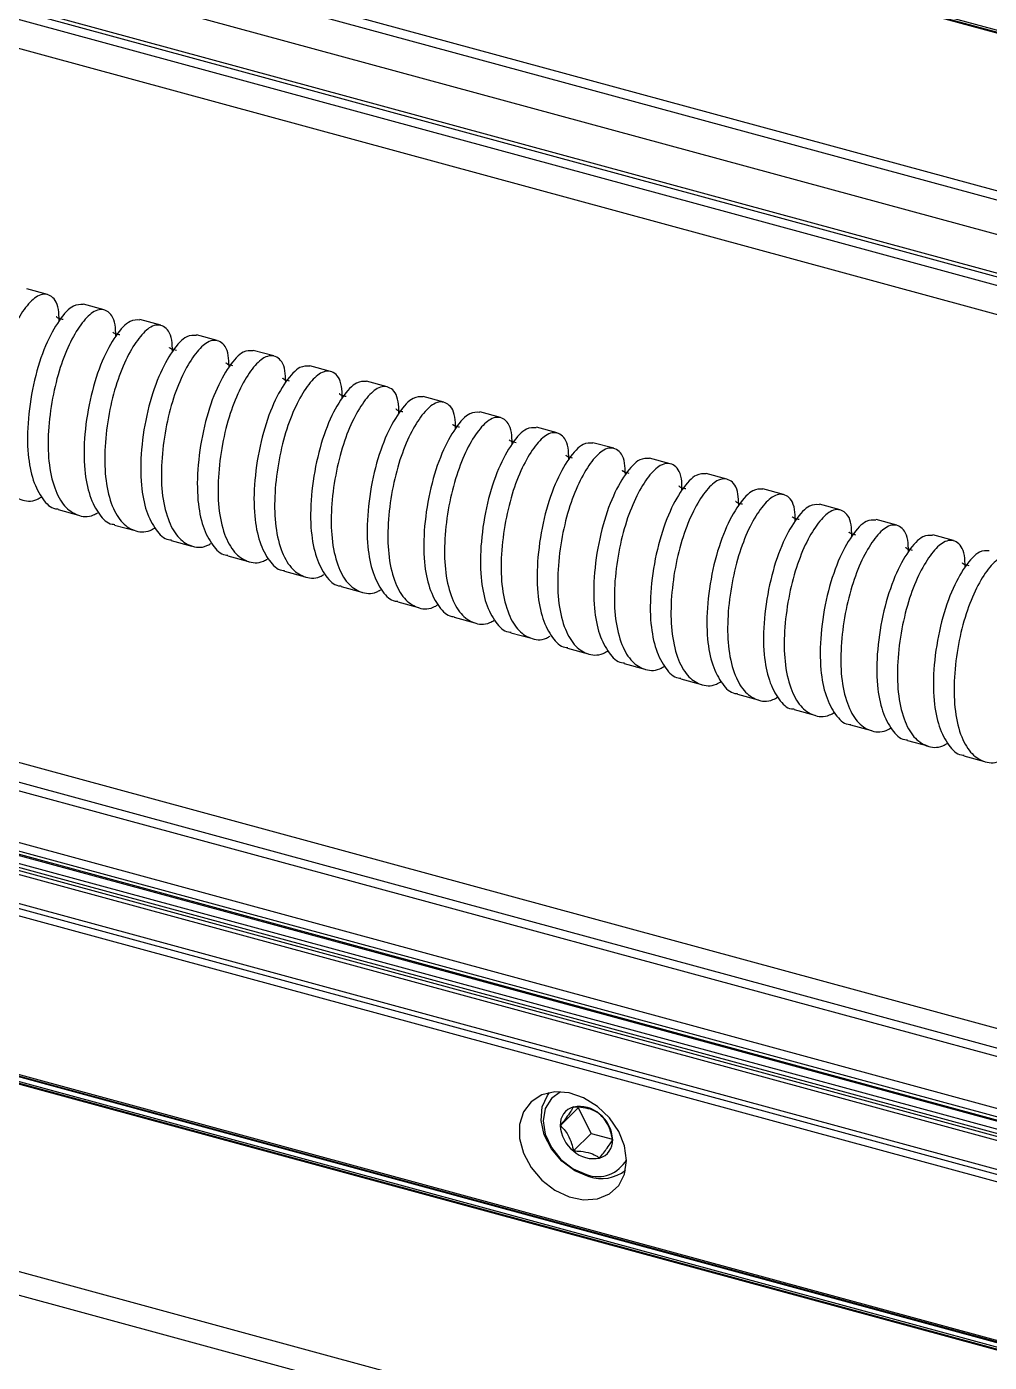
# Model space of a CAD drawing. Header units: millimetres. Extents: x 0 to 3353, y 0 to 2591.
# Drawn here: x 2400.1 to 2475.3, y 1933.2 to 2037.5 of the extents above; entities that cross this region are included whole.
import ezdxf

# ---------------------------------------------------------------- set-up
doc = ezdxf.new("R2010")
doc.units = ezdxf.units.MM
doc.header["$LTSCALE"] = 12

msp = doc.modelspace()

# ---------------------------------------------------------------- linework, layer by layer
at = {"color": 8, "linetype": 'Continuous', "lineweight": 25}
for p, q in [((2581.3, 2008.53), (1955.82, 2178.52)), ((2581.3, 2008.34), (1955.9, 2178.31)), ((2570.66, 1998.88), (1956.22, 2165.88)), ((2567.94, 1996.22), (1956.22, 2162.48)), ((2565.29, 1993.64), (1956.22, 2159.17)), ((2564.74, 1993.1), (1956.22, 2158.49)), ((2562.93, 1991.33), (1956.22, 2156.23)), ((2557.02, 1935.63), (1940.95, 2103.07)), ((2557.79, 1934.76), (1940.95, 2102.4)), ((2599.81, 1917.34), (1936.1, 2097.72)), ((2599.81, 1917.67), (1936.27, 2098.01)), ((2599.81, 1918.29), (1936.76, 2098.49)), ((2599.81, 1918.63), (1939.37, 2098.12)), ((2599.81, 1919.29), (1939.7, 2098.69)), ((2599.81, 1916.79), (1935.96, 2097.21)), ((2599.81, 1900.64), (1935.96, 2081.06)), ((2599.81, 1900.45), (1936.1, 2080.83))]:
    msp.add_line(p, q, dxfattribs=at)
at = {"color": 7, "linetype": 'Continuous', "lineweight": 25}
for p, q in [((2581.3, 2008.38), (1955.88, 2178.36)), ((1955.9, 2178.3), (2581.3, 2008.33)), ((1956.22, 2165.16), (2570.09, 1998.33)), ((2565.51, 1993.86), (1956.22, 2159.45)), ((2556.1, 1937.43), (1940.95, 2104.62)), ((2599.81, 1918.38), (1936.89, 2098.55)), ((2599.81, 1917.11), (1936.03, 2097.51)), ((2599.81, 1914.15), (1935.05, 2094.81)), ((2599.81, 1914.53), (1935.22, 2095.15)), ((2599.81, 1913.57), (1934.88, 2094.29)), ((2599.81, 1901.17), (1934.88, 2081.88)), ((2599.81, 1901.06), (1934.97, 2081.75)), ((1935.13, 2081.67), (2599.81, 1901.02)), ((2599.81, 1900.5), (1936.03, 2080.9)), ((1936.14, 2080.81), (2599.81, 1900.44)), ((2401.73, 2016.56), (2400.12, 2017)), ((2406.16, 2015.36), (2404.54, 2015.79)), ((2410.58, 2014.15), (2408.96, 2014.59)), ((2415, 2012.95), (2413.38, 2013.39)), ((2419.42, 2011.75), (2417.81, 2012.19)), ((2423.84, 2010.55), (2422.23, 2010.99)), ((2428.27, 2009.35), (2426.65, 2009.79)), ((2432.69, 2008.14), (2431.07, 2008.58)), ((2437.11, 2006.94), (2435.49, 2007.38)), ((2441.53, 2005.74), (2439.92, 2006.18)), ((2445.96, 2004.54), (2444.34, 2004.98)), ((2450.38, 2003.34), (2448.76, 2003.78)), ((2454.8, 2002.13), (2453.18, 2002.57)), ((2459.22, 2000.93), (2457.61, 2001.37)), ((2402.56, 1999.75), (2404.17, 1999.31)), ((2463.64, 1999.73), (2462.03, 2000.17)), ((2468.07, 1998.53), (2466.45, 1998.97)), ((2406.98, 1998.55), (2408.59, 1998.11)), ((2472.49, 1997.33), (2470.87, 1997.77)), ((2411.4, 1997.35), (2413.01, 1996.91)), ((2415.82, 1996.15), (2417.44, 1995.71)), ((2420.24, 1994.95), (2421.86, 1994.51)), ((2424.67, 1993.74), (2426.28, 1993.31)), ((2429.09, 1992.54), (2430.7, 1992.1)), ((2433.51, 1991.34), (2435.12, 1990.9)), ((2437.93, 1990.14), (2439.55, 1989.7)), ((2442.35, 1988.94), (2443.97, 1988.5)), ((2446.78, 1987.74), (2448.39, 1987.3)), ((2451.2, 1986.53), (2452.81, 1986.09)), ((2455.62, 1985.33), (2457.23, 1984.89)), ((2599.81, 1885.79), (2235.15, 1984.9)), ((2460.04, 1984.13), (2461.66, 1983.69)), ((2599.81, 1883.94), (2233.67, 1983.45)), ((2464.46, 1982.93), (2466.08, 1982.49)), ((2468.89, 1981.73), (2470.5, 1981.29)), ((2473.31, 1980.52), (2474.92, 1980.09)), ((2443.19, 1953.02), (2441.79, 1951.66)), ((2443.19, 1953.02), (2444.21, 1951.03)), ((2444.21, 1951.03), (2442.81, 1949.67)), ((2444.21, 1951.03), (2445.87, 1950.58))]:
    msp.add_line(p, q, dxfattribs=at)
at = {"color": 7, "linetype": 'Continuous', "lineweight": 25, "flags": 128}
for points in [[(2446.96, 1948.91), (2446.8, 1950.05), (2446.35, 1951.19), (2445.63, 1952.25), (2444.69, 1953.14), (2443.61, 1953.81), (2442.47, 1954.19), (2441.35, 1954.27), (2440.34, 1954.04), (2439.5, 1953.51), (2438.91, 1952.72), (2438.6, 1951.74), (2438.6, 1950.63), (2438.91, 1949.48), (2439.5, 1948.37), (2440.34, 1947.39), (2441.35, 1946.6), (2442.47, 1946.07), (2443.61, 1945.84), (2444.69, 1945.91), (2445.63, 1946.3), (2446.35, 1946.96), (2446.8, 1947.86), (2446.96, 1948.91)], [(2444.03, 1947.65), (2442.92, 1948.12), (2441.91, 1948.86), (2441.09, 1949.82), (2440.53, 1950.92), (2440.28, 1952.04), (2440.37, 1953.1), (2440.78, 1954), (2440.95, 1954.22)], [(2441.81, 1954.28), (2441.1, 1953.77), (2440.61, 1952.99), (2440.45, 1952.02), (2440.61, 1950.96), (2441.1, 1949.92), (2441.84, 1948.99), (2442.79, 1948.27), (2443.83, 1947.82)]]:
    msp.add_lwpolyline(points, dxfattribs=at)
at = {"color": 7, "linetype": 'Continuous', "lineweight": 25}
for centre, radius, start, end in [((2443.21, 1951.73), 1.43, 106.4011, 182.7899), ((2443.3, 1950.84), 2.3, 47.4605, 102.1305), ((2443.18, 1950.42), 2.7, 2.6127, 51.6756), ((2444.48, 1951.78), 2.7, 182.6127, 231.6756), ((2444.37, 1951.36), 2.3, 227.4605, 282.1305), ((2444.45, 1950.48), 1.43, 286.4011, 2.7899), ((2444.72, 1950.21), 2.55, 249.6404, 331.6199), ((2444.99, 1950.57), 3.07, 251.7031, 307.9246)]:
    msp.add_arc(centre, radius, start, end, dxfattribs=at)
for points, knots in [([(2402.65, 2014.51), (2402.64, 2014.82), (2402.61, 2015.84), (2401.98, 2016.62), (2401.05, 2016.62), (2400.04, 2015.65), (2399.1, 2014.13), (2398.27, 2012.08), (2397.66, 2009.66), (2397.34, 2007.09), (2397.36, 2004.63), (2397.81, 2002.59), (2398.6, 2001.14), (2399.63, 2000.45), (2400.58, 2000.33), (2401.16, 2000.67), (2401.29, 2000.74)], [0, 0, 0, 0, 0.040128, 0.132022, 0.225615, 0.301407, 0.374422, 0.448036, 0.523937, 0.60184, 0.677832, 0.757028, 0.832198, 0.904455, 0.979316, 1, 1, 1, 1]), ([(2404.53, 2015.76), (2404.28, 2015.77), (2403.72, 2015.8), (2402.66, 2014.66), (2401.53, 2012.63), (2400.66, 2009.9), (2400.17, 2006.87), (2400.14, 2004.13), (2400.57, 2001.96), (2401.33, 2000.54), (2402.02, 1999.82), (2402.5, 1999.81), (2402.57, 1999.81)], [0, 0, 0, 0, 0.093841, 0.213971, 0.329235, 0.448644, 0.570029, 0.687166, 0.78724, 0.887128, 0.982994, 1, 1, 1, 1]), ([(2407.07, 2013.31), (2407.06, 2013.62), (2407.03, 2014.64), (2406.41, 2015.42), (2405.47, 2015.42), (2404.46, 2014.45), (2403.52, 2012.92), (2402.69, 2010.88), (2402.08, 2008.45), (2401.76, 2005.89), (2401.78, 2003.43), (2402.23, 2001.38), (2403.02, 1999.94), (2404.06, 1999.25), (2404.98, 1999.12), (2405.54, 1999.44), (2405.64, 1999.5)], [0, 0, 0, 0, 0.040291, 0.132561, 0.226536, 0.302637, 0.375951, 0.449865, 0.526076, 0.604298, 0.6806, 0.760119, 0.835596, 0.908148, 0.983315, 1, 1, 1, 1]), ([(2402.95, 2014.59), (2402.9, 2014.6), (2402.82, 2014.62), (2402.51, 2014.71), (2402.4, 2014.84), (2402.41, 2014.81), (2402.41, 2014.8)], [0, 0, 0, 0, 0.4092145, 0.7217878, 0.9627653, 1, 1, 1, 1]), ([(2408.95, 2014.56), (2408.71, 2014.57), (2408.14, 2014.6), (2407.08, 2013.46), (2405.96, 2011.43), (2405.08, 2008.7), (2404.59, 2005.67), (2404.56, 2002.93), (2404.99, 2000.75), (2405.75, 1999.33), (2406.44, 1998.62), (2406.92, 1998.61), (2406.99, 1998.6)], [0, 0, 0, 0, 0.0938408, 0.2139712, 0.3292351, 0.4486444, 0.5700291, 0.6871661, 0.7872396, 0.8871278, 0.9829939, 1, 1, 1, 1]), ([(2411.5, 2012.11), (2411.49, 2012.42), (2411.46, 2013.44), (2410.83, 2014.22), (2409.89, 2014.21), (2408.89, 2013.25), (2407.94, 2011.72), (2407.11, 2009.68), (2406.5, 2007.25), (2406.18, 2004.68), (2406.21, 2002.23), (2406.65, 2000.18), (2407.44, 1998.74), (2408.48, 1998.05), (2409.42, 1997.92), (2410.01, 1998.26), (2410.14, 1998.34)], [0, 0, 0, 0, 0.040128, 0.132022, 0.225615, 0.301407, 0.374422, 0.448036, 0.523937, 0.60184, 0.677832, 0.757028, 0.832198, 0.904455, 0.979316, 1, 1, 1, 1]), ([(2407.38, 2013.39), (2407.33, 2013.4), (2407.24, 2013.41), (2406.93, 2013.5), (2406.82, 2013.64), (2406.84, 2013.6), (2406.84, 2013.6)], [0, 0, 0, 0, 0.409214, 0.721788, 0.962765, 1, 1, 1, 1]), ([(2413.38, 2013.35), (2413.13, 2013.37), (2412.56, 2013.4), (2411.5, 2012.26), (2410.38, 2010.22), (2409.5, 2007.5), (2409.01, 2004.47), (2408.98, 2001.73), (2409.41, 1999.55), (2410.18, 1998.13), (2410.86, 1997.41), (2411.34, 1997.4), (2411.41, 1997.4)], [0, 0, 0, 0, 0.093841, 0.213971, 0.329235, 0.448644, 0.570029, 0.687166, 0.78724, 0.887128, 0.982994, 1, 1, 1, 1]), ([(2415.92, 2010.91), (2415.91, 2011.22), (2415.88, 2012.24), (2415.25, 2013.02), (2414.32, 2013.01), (2413.31, 2012.04), (2412.36, 2010.52), (2411.53, 2008.48), (2410.93, 2006.05), (2410.6, 2003.48), (2410.63, 2001.03), (2411.08, 1998.98), (2411.87, 1997.53), (2412.9, 1996.85), (2413.82, 1996.72), (2414.38, 1997.04), (2414.48, 1997.1)], [0, 0, 0, 0, 0.040291, 0.132561, 0.226536, 0.302637, 0.375951, 0.449865, 0.526076, 0.604298, 0.6806, 0.760119, 0.835596, 0.908148, 0.983315, 1, 1, 1, 1]), ([(2411.8, 2012.19), (2411.75, 2012.2), (2411.66, 2012.21), (2411.35, 2012.3), (2411.24, 2012.44), (2411.26, 2012.4), (2411.26, 2012.4)], [0, 0, 0, 0, 0.4092145, 0.7217878, 0.9627653, 1, 1, 1, 1]), ([(2417.8, 2012.15), (2417.55, 2012.17), (2416.98, 2012.19), (2415.93, 2011.06), (2414.8, 2009.02), (2413.92, 2006.3), (2413.44, 2003.27), (2413.4, 2000.53), (2413.83, 1998.35), (2414.6, 1996.93), (2415.29, 1996.21), (2415.76, 1996.2), (2415.83, 1996.2)], [0, 0, 0, 0, 0.093841, 0.213971, 0.329235, 0.448644, 0.570029, 0.687166, 0.78724, 0.887128, 0.982994, 1, 1, 1, 1]), ([(2420.34, 2009.7), (2420.33, 2010.02), (2420.3, 2011.04), (2419.67, 2011.82), (2418.74, 2011.81), (2417.73, 2010.84), (2416.79, 2009.32), (2415.96, 2007.28), (2415.35, 2004.85), (2415.03, 2002.28), (2415.05, 1999.82), (2415.5, 1997.78), (2416.29, 1996.33), (2417.32, 1995.65), (2418.24, 1995.51), (2418.8, 1995.84), (2418.91, 1995.89)], [0, 0, 0, 0, 0.040291, 0.132561, 0.226536, 0.302637, 0.375951, 0.449865, 0.526076, 0.604298, 0.6806, 0.760119, 0.835596, 0.908148, 0.983315, 1, 1, 1, 1]), ([(2416.22, 2010.98), (2416.17, 2010.99), (2416.08, 2011.01), (2415.77, 2011.1), (2415.67, 2011.24), (2415.68, 2011.2), (2415.68, 2011.19)], [0, 0, 0, 0, 0.409214, 0.721788, 0.962765, 1, 1, 1, 1]), ([(2422.22, 2010.95), (2421.97, 2010.96), (2421.41, 2010.99), (2420.35, 2009.86), (2419.22, 2007.82), (2418.35, 2005.1), (2417.86, 2002.06), (2417.83, 1999.32), (2418.26, 1997.15), (2419.02, 1995.73), (2419.71, 1995.01), (2420.18, 1995), (2420.26, 1995)], [0, 0, 0, 0, 0.093841, 0.213971, 0.329235, 0.448644, 0.570029, 0.687166, 0.78724, 0.887128, 0.982994, 1, 1, 1, 1]), ([(2424.76, 2008.5), (2424.75, 2008.81), (2424.72, 2009.83), (2424.09, 2010.62), (2423.16, 2010.61), (2422.15, 2009.64), (2421.21, 2008.12), (2420.38, 2006.08), (2419.77, 2003.65), (2419.45, 2001.08), (2419.47, 1998.62), (2419.92, 1996.58), (2420.71, 1995.13), (2421.74, 1994.45), (2422.66, 1994.31), (2423.23, 1994.63), (2423.33, 1994.69)], [0, 0, 0, 0, 0.040291, 0.132561, 0.226536, 0.302637, 0.375951, 0.449865, 0.526076, 0.604298, 0.6806, 0.760119, 0.835596, 0.908148, 0.983315, 1, 1, 1, 1]), ([(2420.64, 2009.78), (2420.59, 2009.79), (2420.5, 2009.81), (2420.19, 2009.9), (2420.09, 2010.03), (2420.1, 2010), (2420.1, 2009.99)], [0, 0, 0, 0, 0.4092145, 0.7217878, 0.9627653, 1, 1, 1, 1]), ([(2426.64, 2009.75), (2426.39, 2009.76), (2425.83, 2009.79), (2424.77, 2008.65), (2423.64, 2006.62), (2422.77, 2003.89), (2422.28, 2000.86), (2422.25, 1998.12), (2422.68, 1995.95), (2423.44, 1994.53), (2424.13, 1993.81), (2424.61, 1993.8), (2424.68, 1993.8)], [0, 0, 0, 0, 0.093841, 0.213971, 0.329235, 0.448644, 0.570029, 0.687166, 0.78724, 0.887128, 0.982994, 1, 1, 1, 1]), ([(2429.18, 2007.3), (2429.18, 2007.61), (2429.14, 2008.63), (2428.52, 2009.41), (2427.58, 2009.41), (2426.57, 2008.44), (2425.63, 2006.91), (2424.8, 2004.87), (2424.19, 2002.44), (2423.87, 1999.88), (2423.89, 1997.42), (2424.34, 1995.37), (2425.13, 1993.93), (2426.17, 1993.25), (2427.09, 1993.11), (2427.65, 1993.43), (2427.75, 1993.49)], [0, 0, 0, 0, 0.040291, 0.132561, 0.226536, 0.302637, 0.375951, 0.449865, 0.526076, 0.604298, 0.6806, 0.760119, 0.835596, 0.908148, 0.983315, 1, 1, 1, 1]), ([(2425.06, 2008.58), (2425.01, 2008.59), (2424.93, 2008.61), (2424.62, 2008.7), (2424.51, 2008.83), (2424.52, 2008.8), (2424.53, 2008.79)], [0, 0, 0, 0, 0.409214, 0.721788, 0.962765, 1, 1, 1, 1]), ([(2431.07, 2008.55), (2430.82, 2008.56), (2430.25, 2008.59), (2429.19, 2007.45), (2428.07, 2005.42), (2427.19, 2002.69), (2426.7, 1999.66), (2426.67, 1996.92), (2427.1, 1994.75), (2427.87, 1993.32), (2428.55, 1992.61), (2429.03, 1992.6), (2429.1, 1992.6)], [0, 0, 0, 0, 0.093841, 0.213971, 0.329235, 0.448644, 0.570029, 0.687166, 0.78724, 0.887128, 0.982994, 1, 1, 1, 1]), ([(2433.61, 2006.1), (2433.6, 2006.41), (2433.57, 2007.43), (2432.94, 2008.21), (2432, 2008.2), (2431, 2007.24), (2430.05, 2005.71), (2429.22, 2003.67), (2428.61, 2001.24), (2428.29, 1998.67), (2428.32, 1996.22), (2428.76, 1994.17), (2429.55, 1992.73), (2430.59, 1992.04), (2431.53, 1991.91), (2432.12, 1992.26), (2432.25, 1992.33)], [0, 0, 0, 0, 0.040115, 0.131983, 0.225547, 0.301316, 0.374309, 0.447901, 0.523779, 0.601658, 0.677627, 0.756799, 0.831946, 0.904182, 0.97902, 1, 1, 1, 1]), ([(2429.49, 2007.38), (2429.44, 2007.39), (2429.35, 2007.4), (2429.04, 2007.5), (2428.93, 2007.63), (2428.95, 2007.59), (2428.95, 2007.59)], [0, 0, 0, 0, 0.409214, 0.721788, 0.962765, 1, 1, 1, 1]), ([(2435.49, 2007.35), (2435.24, 2007.36), (2434.67, 2007.39), (2433.61, 2006.25), (2432.49, 2004.22), (2431.61, 2001.49), (2431.12, 1998.46), (2431.09, 1995.72), (2431.52, 1993.54), (2432.29, 1992.12), (2432.98, 1991.41), (2433.45, 1991.4), (2433.52, 1991.39)], [0, 0, 0, 0, 0.0938408, 0.2139712, 0.3292351, 0.4486444, 0.5700291, 0.6871661, 0.7872396, 0.8871278, 0.9829939, 1, 1, 1, 1]), ([(2438.03, 2004.9), (2438.02, 2005.21), (2437.99, 2006.23), (2437.36, 2007.01), (2436.43, 2007), (2435.42, 2006.04), (2434.47, 2004.51), (2433.65, 2002.47), (2433.04, 2000.04), (2432.72, 1997.47), (2432.74, 1995.02), (2433.19, 1992.97), (2433.98, 1991.52), (2435.01, 1990.84), (2435.93, 1990.71), (2436.49, 1991.03), (2436.59, 1991.09)], [0, 0, 0, 0, 0.040291, 0.132561, 0.226536, 0.302637, 0.375951, 0.449865, 0.526076, 0.604298, 0.6806, 0.760119, 0.835596, 0.908148, 0.983315, 1, 1, 1, 1]), ([(2433.91, 2006.18), (2433.86, 2006.19), (2433.77, 2006.2), (2433.46, 2006.29), (2433.35, 2006.43), (2433.37, 2006.39), (2433.37, 2006.39)], [0, 0, 0, 0, 0.409214, 0.721788, 0.962765, 1, 1, 1, 1]), ([(2439.91, 2006.14), (2439.66, 2006.16), (2439.09, 2006.19), (2438.04, 2005.05), (2436.91, 2003.01), (2436.03, 2000.29), (2435.55, 1997.26), (2435.51, 1994.52), (2435.94, 1992.34), (2436.71, 1990.92), (2437.4, 1990.2), (2437.87, 1990.19), (2437.94, 1990.19)], [0, 0, 0, 0, 0.0938408, 0.2139712, 0.3292351, 0.4486444, 0.5700291, 0.6871661, 0.7872396, 0.8871278, 0.9829939, 1, 1, 1, 1]), ([(2442.45, 2003.7), (2442.44, 2004.01), (2442.41, 2005.03), (2441.78, 2005.81), (2440.85, 2005.8), (2439.84, 2004.83), (2438.9, 2003.31), (2438.07, 2001.27), (2437.46, 1998.84), (2437.14, 1996.27), (2437.16, 1993.81), (2437.61, 1991.77), (2438.4, 1990.32), (2439.43, 1989.64), (2440.35, 1989.5), (2440.9, 1989.82), (2441, 1989.88)], [0, 0, 0, 0, 0.040325, 0.132672, 0.226725, 0.30289, 0.376264, 0.45024, 0.526515, 0.604801, 0.681167, 0.760752, 0.836292, 0.908905, 0.984135, 1, 1, 1, 1]), ([(2438.33, 2004.98), (2438.28, 2004.98), (2438.19, 2005), (2437.88, 2005.09), (2437.78, 2005.23), (2437.79, 2005.19), (2437.79, 2005.19)], [0, 0, 0, 0, 0.409214, 0.721788, 0.962765, 1, 1, 1, 1]), ([(2444.33, 2004.94), (2444.08, 2004.95), (2443.52, 2004.98), (2442.46, 2003.85), (2441.33, 2001.81), (2440.46, 1999.09), (2439.97, 1996.06), (2439.94, 1993.32), (2440.37, 1991.14), (2441.13, 1989.72), (2441.82, 1989), (2442.29, 1988.99), (2442.37, 1988.99)], [0, 0, 0, 0, 0.093841, 0.213971, 0.329235, 0.448644, 0.570029, 0.687166, 0.78724, 0.887128, 0.982994, 1, 1, 1, 1]), ([(2446.87, 2002.49), (2446.86, 2002.8), (2446.83, 2003.83), (2446.2, 2004.61), (2445.27, 2004.6), (2444.26, 2003.63), (2443.32, 2002.11), (2442.49, 2000.07), (2441.88, 1997.64), (2441.56, 1995.07), (2441.58, 1992.61), (2442.03, 1990.57), (2442.82, 1989.12), (2443.85, 1988.43), (2444.8, 1988.31), (2445.39, 1988.65), (2445.51, 1988.72)], [0, 0, 0, 0, 0.040128, 0.132022, 0.225615, 0.301407, 0.374422, 0.448036, 0.523937, 0.60184, 0.677832, 0.757028, 0.832198, 0.904455, 0.979316, 1, 1, 1, 1]), ([(2442.75, 2003.77), (2442.7, 2003.78), (2442.61, 2003.8), (2442.31, 2003.89), (2442.2, 2004.02), (2442.21, 2003.99), (2442.21, 2003.98)], [0, 0, 0, 0, 0.409214, 0.721788, 0.962765, 1, 1, 1, 1]), ([(2448.75, 2003.74), (2448.51, 2003.75), (2447.94, 2003.78), (2446.88, 2002.65), (2445.75, 2000.61), (2444.88, 1997.88), (2444.39, 1994.85), (2444.36, 1992.11), (2444.79, 1989.94), (2445.55, 1988.52), (2446.24, 1987.8), (2446.72, 1987.79), (2446.79, 1987.79)], [0, 0, 0, 0, 0.093841, 0.213971, 0.329235, 0.448644, 0.570029, 0.687166, 0.78724, 0.887128, 0.982994, 1, 1, 1, 1]), ([(2451.29, 2001.29), (2451.29, 2001.6), (2451.26, 2002.62), (2450.63, 2003.4), (2449.69, 2003.4), (2448.69, 2002.43), (2447.74, 2000.9), (2446.91, 1998.86), (2446.3, 1996.44), (2445.98, 1993.87), (2446.01, 1991.41), (2446.45, 1989.36), (2447.24, 1987.92), (2448.28, 1987.23), (2449.22, 1987.11), (2449.81, 1987.45), (2449.93, 1987.52)], [0, 0, 0, 0, 0.040128, 0.132022, 0.225615, 0.301407, 0.374422, 0.448036, 0.523937, 0.60184, 0.677832, 0.757028, 0.832198, 0.904455, 0.979316, 1, 1, 1, 1]), ([(2447.17, 2002.57), (2447.12, 2002.58), (2447.04, 2002.6), (2446.73, 2002.69), (2446.62, 2002.82), (2446.63, 2002.79), (2446.64, 2002.78)], [0, 0, 0, 0, 0.409214, 0.721788, 0.962765, 1, 1, 1, 1]), ([(2453.18, 2002.54), (2452.93, 2002.55), (2452.36, 2002.58), (2451.3, 2001.44), (2450.18, 1999.41), (2449.3, 1996.68), (2448.81, 1993.65), (2448.78, 1990.91), (2449.21, 1988.74), (2449.98, 1987.32), (2450.66, 1986.6), (2451.14, 1986.59), (2451.21, 1986.59)], [0, 0, 0, 0, 0.093841, 0.213971, 0.329235, 0.448644, 0.570029, 0.687166, 0.78724, 0.887128, 0.982994, 1, 1, 1, 1]), ([(2455.72, 2000.09), (2455.71, 2000.4), (2455.68, 2001.42), (2455.05, 2002.2), (2454.11, 2002.2), (2453.11, 2001.23), (2452.16, 1999.7), (2451.33, 1997.66), (2450.72, 1995.23), (2450.4, 1992.67), (2450.43, 1990.21), (2450.87, 1988.16), (2451.67, 1986.72), (2452.7, 1986.03), (2453.64, 1985.9), (2454.23, 1986.25), (2454.36, 1986.32)], [0, 0, 0, 0, 0.040128, 0.132022, 0.225615, 0.301407, 0.374422, 0.448036, 0.523937, 0.60184, 0.677832, 0.757028, 0.832198, 0.904455, 0.979316, 1, 1, 1, 1]), ([(2451.6, 2001.37), (2451.55, 2001.38), (2451.46, 2001.39), (2451.15, 2001.49), (2451.04, 2001.62), (2451.06, 2001.58), (2451.06, 2001.58)], [0, 0, 0, 0, 0.4092145, 0.7217878, 0.9627653, 1, 1, 1, 1]), ([(2457.6, 2001.34), (2457.35, 2001.35), (2456.78, 2001.38), (2455.72, 2000.24), (2454.6, 1998.21), (2453.72, 1995.48), (2453.23, 1992.45), (2453.2, 1989.71), (2453.63, 1987.53), (2454.4, 1986.11), (2455.09, 1985.4), (2455.56, 1985.39), (2455.63, 1985.38)], [0, 0, 0, 0, 0.093841, 0.213971, 0.329235, 0.448644, 0.570029, 0.687166, 0.78724, 0.887128, 0.982994, 1, 1, 1, 1]), ([(2460.14, 1998.89), (2460.13, 1999.2), (2460.1, 2000.22), (2459.47, 2001), (2458.54, 2000.99), (2457.53, 2000.03), (2456.58, 1998.5), (2455.76, 1996.46), (2455.15, 1994.03), (2454.83, 1991.46), (2454.85, 1989.01), (2455.3, 1986.96), (2456.09, 1985.52), (2457.12, 1984.83), (2458.06, 1984.7), (2458.65, 1985.04), (2458.78, 1985.12)], [0, 0, 0, 0, 0.040128, 0.132022, 0.225615, 0.301407, 0.374422, 0.448036, 0.523937, 0.60184, 0.677832, 0.757028, 0.832198, 0.904455, 0.979316, 1, 1, 1, 1]), ([(2456.02, 2000.17), (2455.97, 2000.18), (2455.88, 2000.19), (2455.57, 2000.28), (2455.47, 2000.42), (2455.48, 2000.38), (2455.48, 2000.38)], [0, 0, 0, 0, 0.409214, 0.721788, 0.962765, 1, 1, 1, 1]), ([(2462.02, 2000.13), (2461.77, 2000.15), (2461.21, 2000.18), (2460.15, 1999.04), (2459.02, 1997), (2458.15, 1994.28), (2457.66, 1991.25), (2457.62, 1988.51), (2458.05, 1986.33), (2458.82, 1984.91), (2459.51, 1984.19), (2459.98, 1984.18), (2460.05, 1984.18)], [0, 0, 0, 0, 0.093841, 0.213971, 0.329235, 0.448644, 0.570029, 0.687166, 0.78724, 0.887128, 0.982994, 1, 1, 1, 1]), ([(2464.56, 1997.69), (2464.55, 1998), (2464.52, 1999.02), (2463.89, 1999.8), (2462.96, 1999.79), (2461.95, 1998.82), (2461.01, 1997.3), (2460.18, 1995.26), (2459.57, 1992.83), (2459.25, 1990.26), (2459.27, 1987.81), (2459.72, 1985.76), (2460.51, 1984.31), (2461.54, 1983.63), (2462.49, 1983.5), (2463.07, 1983.84), (2463.2, 1983.92)], [0, 0, 0, 0, 0.040128, 0.132022, 0.225615, 0.301407, 0.374422, 0.448036, 0.523937, 0.60184, 0.677832, 0.757028, 0.832198, 0.904455, 0.979316, 1, 1, 1, 1]), ([(2460.44, 1998.97), (2460.39, 1998.98), (2460.3, 1998.99), (2459.99, 1999.08), (2459.89, 1999.22), (2459.9, 1999.18), (2459.9, 1999.18)], [0, 0, 0, 0, 0.4092145, 0.7217878, 0.9627653, 1, 1, 1, 1]), ([(2466.44, 1998.93), (2466.19, 1998.95), (2465.63, 1998.97), (2464.57, 1997.84), (2463.44, 1995.8), (2462.57, 1993.08), (2462.08, 1990.05), (2462.05, 1987.31), (2462.48, 1985.13), (2463.24, 1983.71), (2463.93, 1982.99), (2464.41, 1982.98), (2464.48, 1982.98)], [0, 0, 0, 0, 0.093841, 0.213971, 0.329235, 0.448644, 0.570029, 0.687166, 0.78724, 0.887128, 0.982994, 1, 1, 1, 1]), ([(2468.98, 1996.48), (2468.97, 1996.8), (2468.94, 1997.82), (2468.31, 1998.6), (2467.38, 1998.59), (2466.37, 1997.62), (2465.43, 1996.1), (2464.6, 1994.06), (2463.99, 1991.63), (2463.67, 1989.06), (2463.69, 1986.6), (2464.14, 1984.56), (2464.93, 1983.11), (2465.96, 1982.43), (2466.91, 1982.3), (2467.5, 1982.64), (2467.62, 1982.71)], [0, 0, 0, 0, 0.040128, 0.132022, 0.225615, 0.301407, 0.374422, 0.448036, 0.523937, 0.60184, 0.677832, 0.757028, 0.832198, 0.904455, 0.979316, 1, 1, 1, 1]), ([(2464.86, 1997.76), (2464.81, 1997.77), (2464.72, 1997.79), (2464.42, 1997.88), (2464.31, 1998.02), (2464.32, 1997.98), (2464.32, 1997.97)], [0, 0, 0, 0, 0.409214, 0.721788, 0.962765, 1, 1, 1, 1]), ([(2470.86, 1997.73), (2470.62, 1997.74), (2470.05, 1997.77), (2468.99, 1996.64), (2467.87, 1994.6), (2466.99, 1991.88), (2466.5, 1988.84), (2466.47, 1986.1), (2466.9, 1983.93), (2467.66, 1982.51), (2468.35, 1981.79), (2468.83, 1981.78), (2468.9, 1981.78)], [0, 0, 0, 0, 0.093841, 0.213971, 0.329235, 0.448644, 0.570029, 0.687166, 0.78724, 0.887128, 0.982994, 1, 1, 1, 1]), ([(2473.41, 1995.28), (2473.4, 1995.59), (2473.37, 1996.61), (2472.74, 1997.39), (2471.8, 1997.39), (2470.8, 1996.42), (2469.85, 1994.9), (2469.02, 1992.86), (2468.41, 1990.43), (2468.09, 1987.86), (2468.12, 1985.4), (2468.56, 1983.36), (2469.35, 1981.91), (2470.39, 1981.22), (2471.33, 1981.1), (2471.92, 1981.44), (2472.04, 1981.51)], [0, 0, 0, 0, 0.040128, 0.132022, 0.225615, 0.301407, 0.374422, 0.448036, 0.523937, 0.60184, 0.677832, 0.757028, 0.832198, 0.904455, 0.979316, 1, 1, 1, 1]), ([(2469.29, 1996.56), (2469.24, 1996.57), (2469.15, 1996.59), (2468.84, 1996.68), (2468.73, 1996.81), (2468.74, 1996.78), (2468.75, 1996.77)], [0, 0, 0, 0, 0.409214, 0.721788, 0.962765, 1, 1, 1, 1]), ([(2475.29, 1996.53), (2475.04, 1996.54), (2474.47, 1996.57), (2473.41, 1995.43), (2472.29, 1993.4), (2471.41, 1990.67), (2470.92, 1987.64), (2470.89, 1984.9), (2471.32, 1982.73), (2472.09, 1981.31), (2472.77, 1980.59), (2473.25, 1980.58), (2473.32, 1980.58)], [0, 0, 0, 0, 0.093841, 0.213971, 0.329235, 0.448644, 0.570029, 0.687166, 0.78724, 0.887128, 0.982994, 1, 1, 1, 1]), ([(2477.83, 1994.08), (2477.82, 1994.39), (2477.79, 1995.41), (2477.16, 1996.19), (2476.23, 1996.19), (2475.22, 1995.22), (2474.27, 1993.69), (2473.44, 1991.65), (2472.83, 1989.22), (2472.51, 1986.66), (2472.54, 1984.2), (2472.98, 1982.15), (2473.78, 1980.71), (2474.81, 1980.02), (2475.75, 1979.9), (2476.34, 1980.24), (2476.47, 1980.31)], [0, 0, 0, 0, 0.040128, 0.132022, 0.225615, 0.301407, 0.374422, 0.448036, 0.523937, 0.60184, 0.677832, 0.757028, 0.832198, 0.904455, 0.979316, 1, 1, 1, 1]), ([(2473.71, 1995.36), (2473.66, 1995.37), (2473.57, 1995.39), (2473.26, 1995.48), (2473.15, 1995.61), (2473.17, 1995.58), (2473.17, 1995.57)], [0, 0, 0, 0, 0.4092145, 0.7217878, 0.9627653, 1, 1, 1, 1]), ([(2442.81, 1953.09), (2442.77, 1953.03), (2442.7, 1952.9), (2442.49, 1952.58), (2442.18, 1952.15), (2441.91, 1951.81), (2441.79, 1951.66)], [0, 0, 0, 0, 0.216453, 0.440306, 0.751896, 1, 1, 1, 1]), ([(2444.85, 1952.54), (2444.77, 1952.6), (2444.52, 1952.77), (2443.98, 1952.99), (2443.33, 1953.08), (2442.94, 1953.09), (2442.81, 1953.09)], [0, 0, 0, 0, 0.180942, 0.506293, 0.843975, 1, 1, 1, 1]), ([(2445.87, 1950.55), (2445.84, 1950.72), (2445.76, 1951.06), (2445.56, 1951.63), (2445.24, 1952.15), (2444.97, 1952.42), (2444.85, 1952.54)], [0, 0, 0, 0, 0.216453, 0.440306, 0.751896, 1, 1, 1, 1]), ([(2441.79, 1951.66), (2441.89, 1951.55), (2442.1, 1951.34), (2442.43, 1950.88), (2442.67, 1950.3), (2442.77, 1949.86), (2442.81, 1949.67)], [0, 0, 0, 0, 0.216453, 0.440306, 0.751896, 1, 1, 1, 1]), ([(2442.81, 1949.67), (2442.94, 1949.66), (2443.33, 1949.65), (2443.98, 1949.56), (2444.52, 1949.34), (2444.77, 1949.17), (2444.85, 1949.11)], [0, 0, 0, 0, 0.156025, 0.493707, 0.819058, 1, 1, 1, 1]), ([(2444.85, 1949.11), (2444.96, 1949.24), (2445.17, 1949.51), (2445.49, 1949.94), (2445.74, 1950.3), (2445.83, 1950.47), (2445.87, 1950.55)], [0, 0, 0, 0, 0.216453, 0.440306, 0.751896, 1, 1, 1, 1])]:
    msp.add_open_spline(points, degree=3, knots=knots, dxfattribs=at)

doc.saveas('drawing.dxf')
